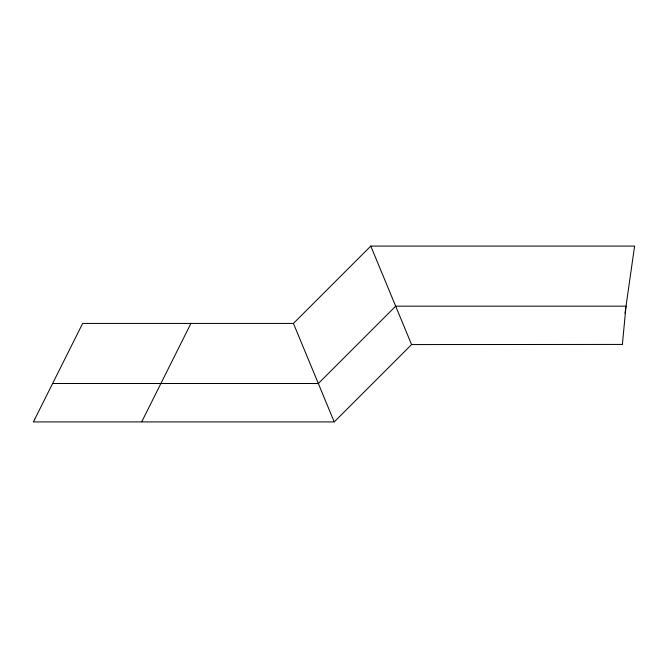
<?xml version="1.0" encoding="UTF-8"?>
<svg xmlns="http://www.w3.org/2000/svg" width="668" height="668" viewBox="0 0 668 668"><rect width="100%" height="100%" fill="white"/><g stroke="black" fill="none" stroke-linecap="round" stroke-linejoin="round"><path stroke-width="1" d="M622.434 343.953L626.016 306.161L395.665 306.161L318.327 383.507L52.605 383.507M622.384 344.429L411.58 344.571L334.234 421.917L33.4 421.917M625.014 313.183L634.6 246.083L370.782 246.083L293.436 323.429L82.648 323.429L34.611 419.504M33.542 421.633L34.778 419.17M141.833 421.608L190.923 323.429M370.782 246.083L411.513 344.421M293.436 323.429L334.167 421.759"/></g></svg>
